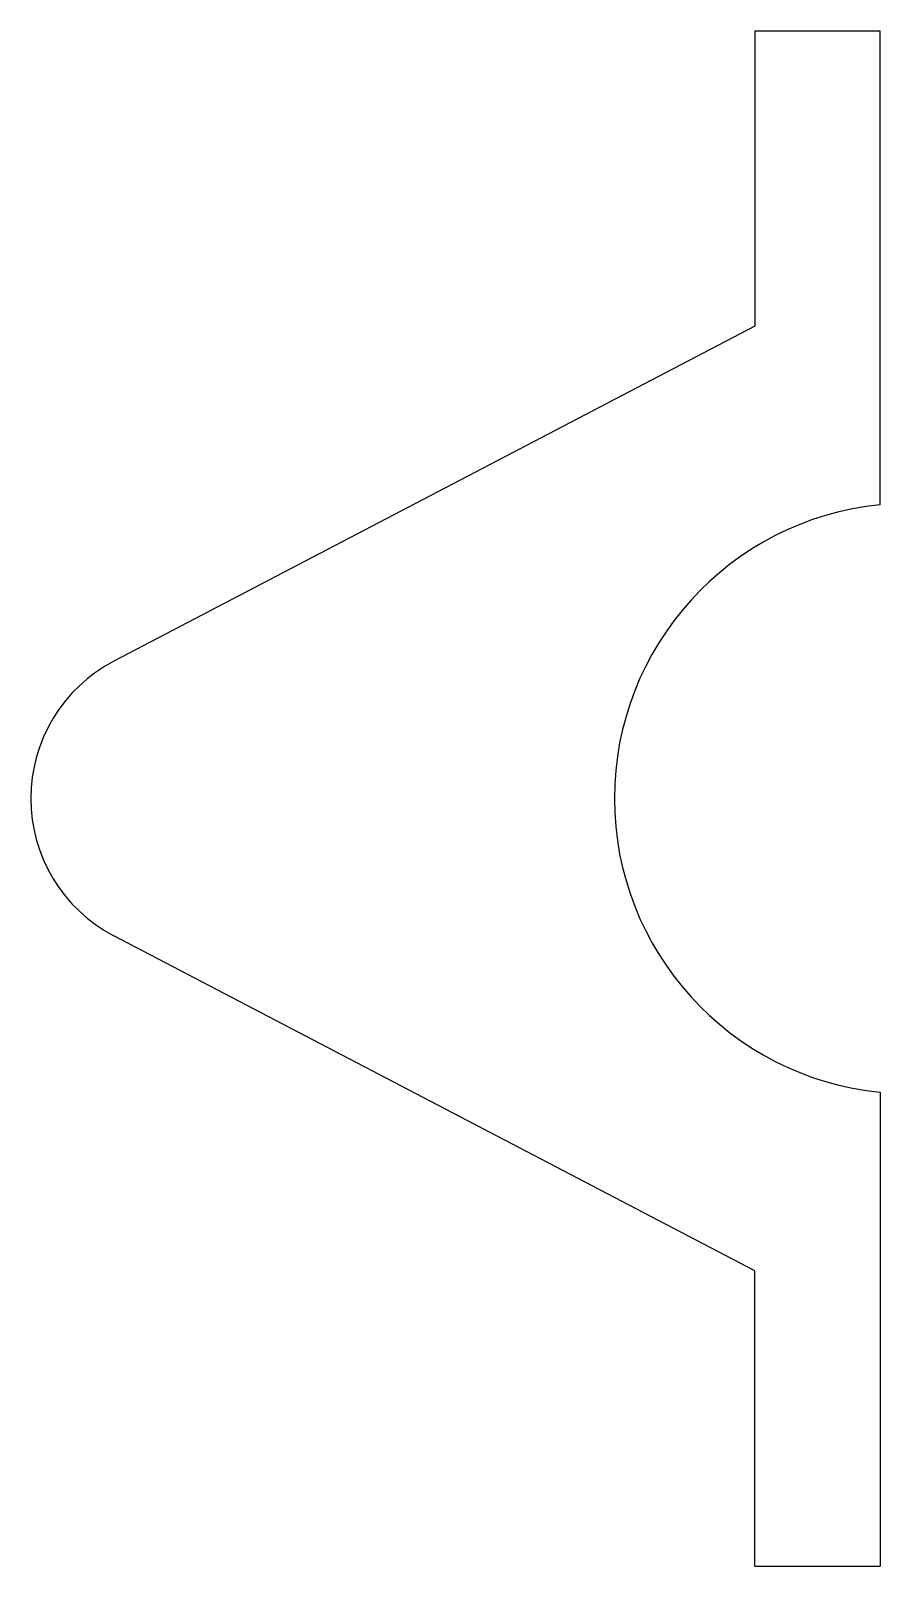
# Model space of a CAD drawing. Header units: millimetres. Extents: x -60 to -2, y -52 to 52.
import ezdxf

# ---------------------------------------------------------------- set-up
doc = ezdxf.new("R2010")
doc.units = ezdxf.units.MM

msp = doc.modelspace()

# ---------------------------------------------------------------- linework, layer by layer
at = {"color": 7, "linetype": 'Continuous'}
for p, q in [((-10.5, 52), (-2, 52)), ((-10.5, 52), (-10.5, 32)), ((-2, 19.9), (-2, 52)), ((-10.5, 32), (-53.89, 9.3)), ((-10.5, -32), (-53.89, -9.3)), ((-2, -19.9), (-2, -52)), ((-10.5, -52), (-10.5, -32)), ((-10.5, -52), (-2, -52))]:
    msp.add_line(p, q, dxfattribs=at)
for centre, radius, start, end in [((0, 0), 20, 95.7392, 264.2608), ((-49.02, 0), 10.5, 117.6145, 242.3855)]:
    msp.add_arc(centre, radius, start, end, dxfattribs=at)

doc.saveas('drawing.dxf')
